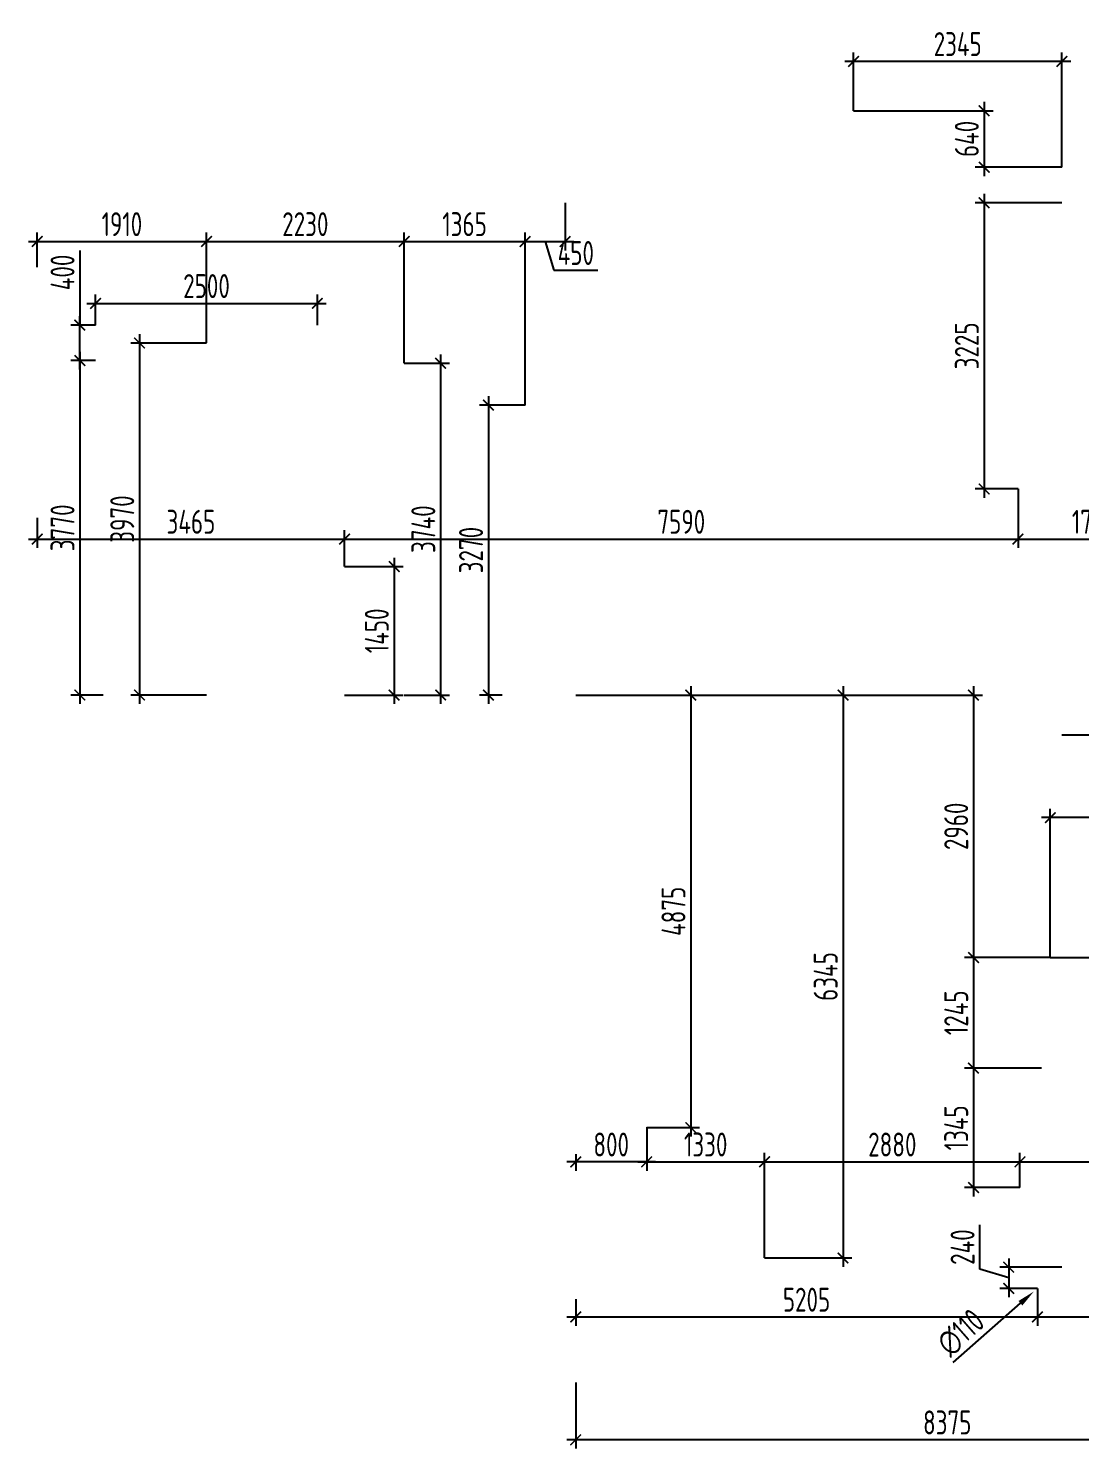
# Model space of a CAD drawing. Header units: millimetres. Extents: x -346952 to 536090, y 55086 to 131231.
# Drawn here: x -218084 to -206234, y 98356 to 114366 of the extents above; entities that cross this region are included whole.
import ezdxf

# ---------------------------------------------------------------- set-up
doc = ezdxf.new("R2010")
doc.units = ezdxf.units.MM
doc.layers.add('РАЗМЕРЫ КРОВЛИ ОВ', color=204, linetype='Continuous')
doc.layers.get('0').off()
doc.styles.add('ISOCPEUR', font='isocpeur.ttf', dxfattribs={"width": 0.7})
doc.dimstyles.new('R_100', dxfattribs={"dimtxt": 270, "dimasz": 120, "dimexe": 100, "dimexo": 0, "dimgap": 60, "dimtad": 1, "dimdec": 0, "dimrnd": 5, "dimzin": 0, "dimdsep": 46, "dimtxsty": 'ISOCPEUR', "dimblk": 'ARCHTICK', "dimcen": 0, "dimdle": 100, "dimclrd": 256, "dimclre": 256, "dimclrt": 256, "dimadec": 0, "dimazin": 0, "dimtfac": 2, "dimtdec": 0, "dimtofl": 0, "dimtmove": 1, "dimatfit": 3, "dimfxl": 1, "dimtvp": 3, "dimtolj": 1, "dimtzin": 0, "dimarcsym": 0})

# ---------------------------------------------------------------- blocks, each defined once
blk = doc.blocks.new('_ArchTick')
at = {"color": 0, "linetype": 'ByBlock', "const_width": 0.15}
blk.add_lwpolyline([(-0.5, -0.5), (0.5, 0.5)], dxfattribs=at)
blk = doc.blocks.new('*D3350')
at = {"layer": 'РАЗМЕРЫ КРОВЛИ ОВ', "lineweight": -2, "transparency": 16777216}
for p, q in [((-211114, 101979), (-211114, 101489)), ((-211914, 101675), (-211914, 101489)), ((-211014, 101589), (-212014, 101589))]:
    blk.add_line(p, q, dxfattribs=at)
at = {"layer": 'РАЗМЕРЫ КРОВЛИ ОВ', "lineweight": -2, "transparency": 16777216, "xscale": 120, "yscale": 120, "zscale": 120, "rotation": 180}
blk.add_blockref('_ArchTick', (-211914, 101589), dxfattribs=at)
at = {"layer": 'РАЗМЕРЫ КРОВЛИ ОВ', "lineweight": -2, "transparency": 16777216, "xscale": 120, "yscale": 120, "zscale": 120}
blk.add_blockref('_ArchTick', (-211114, 101589), dxfattribs=at)
at = {"layer": 'РАЗМЕРЫ КРОВЛИ ОВ', "transparency": 16777216, "insert": (-211514, 101784), "char_height": 270, "attachment_point": 5, "style": 'ISOCPEUR'}
blk.add_mtext('\\A1;800', dxfattribs=at)
blk = doc.blocks.new('*D3351')
at = {"layer": 'РАЗМЕРЫ КРОВЛИ ОВ', "lineweight": -2, "transparency": 16777216}
for p, q in [((-211114, 101979), (-211114, 101489)), ((-209785, 100505), (-209785, 101689)), ((-211214, 101589), (-209685, 101589))]:
    blk.add_line(p, q, dxfattribs=at)
at = {"layer": 'РАЗМЕРЫ КРОВЛИ ОВ', "lineweight": -2, "transparency": 16777216, "xscale": 120, "yscale": 120, "zscale": 120, "rotation": 180}
blk.add_blockref('_ArchTick', (-211114, 101589), dxfattribs=at)
at = {"layer": 'РАЗМЕРЫ КРОВЛИ ОВ', "lineweight": -2, "transparency": 16777216, "xscale": 120, "yscale": 120, "zscale": 120}
blk.add_blockref('_ArchTick', (-209785, 101589), dxfattribs=at)
at = {"layer": 'РАЗМЕРЫ КРОВЛИ ОВ', "transparency": 16777216, "insert": (-210449, 101784), "char_height": 270, "attachment_point": 5, "style": 'ISOCPEUR'}
blk.add_mtext('\\A1;1330', dxfattribs=at)
blk = doc.blocks.new('*D3352')
at = {"layer": 'РАЗМЕРЫ КРОВЛИ ОВ', "lineweight": -2, "transparency": 16777216}
for p, q in [((-209785, 100505), (-209785, 101689)), ((-206906, 101299), (-206906, 101689)), ((-209885, 101589), (-206806, 101589))]:
    blk.add_line(p, q, dxfattribs=at)
at = {"layer": 'РАЗМЕРЫ КРОВЛИ ОВ', "lineweight": -2, "transparency": 16777216, "xscale": 120, "yscale": 120, "zscale": 120, "rotation": 180}
blk.add_blockref('_ArchTick', (-209785, 101589), dxfattribs=at)
at = {"layer": 'РАЗМЕРЫ КРОВЛИ ОВ', "lineweight": -2, "transparency": 16777216, "xscale": 120, "yscale": 120, "zscale": 120}
blk.add_blockref('_ArchTick', (-206906, 101589), dxfattribs=at)
at = {"layer": 'РАЗМЕРЫ КРОВЛИ ОВ', "transparency": 16777216, "insert": (-208345, 101784), "char_height": 270, "attachment_point": 5, "style": 'ISOCPEUR'}
blk.add_mtext('\\A1;2880', dxfattribs=at)
blk = doc.blocks.new('*D3353')
at = {"layer": 'РАЗМЕРЫ КРОВЛИ ОВ', "lineweight": -2, "transparency": 16777216}
for p, q in [((-206906, 101299), (-206906, 101689)), ((-200434, 99600), (-200434, 101689)), ((-207006, 101589), (-200334, 101589))]:
    blk.add_line(p, q, dxfattribs=at)
at = {"layer": 'РАЗМЕРЫ КРОВЛИ ОВ', "lineweight": -2, "transparency": 16777216, "xscale": 120, "yscale": 120, "zscale": 120, "rotation": 180}
blk.add_blockref('_ArchTick', (-206906, 101589), dxfattribs=at)
at = {"layer": 'РАЗМЕРЫ КРОВЛИ ОВ', "lineweight": -2, "transparency": 16777216, "xscale": 120, "yscale": 120, "zscale": 120}
blk.add_blockref('_ArchTick', (-200434, 101589), dxfattribs=at)
at = {"layer": 'РАЗМЕРЫ КРОВЛИ ОВ', "transparency": 16777216, "insert": (-203670, 101784), "char_height": 270, "attachment_point": 5, "style": 'ISOCPEUR'}
blk.add_mtext('\\A1;6470', dxfattribs=at)
blk = doc.blocks.new('*D3355')
at = {"layer": 'РАЗМЕРЫ КРОВЛИ ОВ', "lineweight": -2, "transparency": 16777216}
for p, q in [((-211914, 99101), (-211914, 98356)), ((-203539, 98722), (-203539, 98356)), ((-203439, 98456), (-212014, 98456))]:
    blk.add_line(p, q, dxfattribs=at)
at = {"layer": 'РАЗМЕРЫ КРОВЛИ ОВ', "lineweight": -2, "transparency": 16777216, "xscale": 120, "yscale": 120, "zscale": 120, "rotation": 180}
blk.add_blockref('_ArchTick', (-211914, 98456), dxfattribs=at)
at = {"layer": 'РАЗМЕРЫ КРОВЛИ ОВ', "lineweight": -2, "transparency": 16777216, "xscale": 120, "yscale": 120, "zscale": 120}
blk.add_blockref('_ArchTick', (-203539, 98456), dxfattribs=at)
at = {"layer": 'РАЗМЕРЫ КРОВЛИ ОВ', "transparency": 16777216, "insert": (-207726, 98651), "char_height": 270, "attachment_point": 5, "style": 'ISOCPEUR'}
blk.add_mtext('\\A1;8375', dxfattribs=at)
blk = doc.blocks.new('*D3356')
at = {"layer": 'РАЗМЕРЫ КРОВЛИ ОВ', "lineweight": -2, "transparency": 16777216}
for p, q in [((-206709, 100163), (-206709, 99740)), ((-211914, 100040), (-211914, 99740)), ((-212014, 99840), (-206609, 99840))]:
    blk.add_line(p, q, dxfattribs=at)
at = {"layer": 'РАЗМЕРЫ КРОВЛИ ОВ', "lineweight": -2, "transparency": 16777216, "xscale": 120, "yscale": 120, "zscale": 120, "rotation": 180}
blk.add_blockref('_ArchTick', (-211914, 99840), dxfattribs=at)
at = {"layer": 'РАЗМЕРЫ КРОВЛИ ОВ', "lineweight": -2, "transparency": 16777216, "xscale": 120, "yscale": 120, "zscale": 120}
blk.add_blockref('_ArchTick', (-206709, 99840), dxfattribs=at)
at = {"layer": 'РАЗМЕРЫ КРОВЛИ ОВ', "transparency": 16777216, "insert": (-209312, 100035), "char_height": 270, "attachment_point": 5, "style": 'ISOCPEUR'}
blk.add_mtext('\\A1;5205', dxfattribs=at)
blk = doc.blocks.new('*D3357')
at = {"layer": 'РАЗМЕРЫ КРОВЛИ ОВ', "lineweight": -2, "transparency": 16777216}
for p, q in [((-200434, 100401), (-200434, 99740)), ((-206709, 100163), (-206709, 99740)), ((-206809, 99840), (-200334, 99840))]:
    blk.add_line(p, q, dxfattribs=at)
at = {"layer": 'РАЗМЕРЫ КРОВЛИ ОВ', "lineweight": -2, "transparency": 16777216, "xscale": 120, "yscale": 120, "zscale": 120, "rotation": 180}
blk.add_blockref('_ArchTick', (-206709, 99840), dxfattribs=at)
at = {"layer": 'РАЗМЕРЫ КРОВЛИ ОВ', "lineweight": -2, "transparency": 16777216, "xscale": 120, "yscale": 120, "zscale": 120}
blk.add_blockref('_ArchTick', (-200434, 99840), dxfattribs=at)
at = {"layer": 'РАЗМЕРЫ КРОВЛИ ОВ', "transparency": 16777216, "insert": (-203571, 100035), "char_height": 270, "attachment_point": 5, "style": 'ISOCPEUR'}
blk.add_mtext('\\A1;6275', dxfattribs=at)
blk = doc.blocks.new('*D3358')
at = {"layer": 'РАЗМЕРЫ КРОВЛИ ОВ', "lineweight": -2, "transparency": 16777216}
for p, q in [((-210617, 106951), (-210617, 101875)), ((-211914, 106851), (-210517, 106851)), ((-211114, 101975), (-210517, 101975))]:
    blk.add_line(p, q, dxfattribs=at)
at = {"layer": 'РАЗМЕРЫ КРОВЛИ ОВ', "lineweight": -2, "transparency": 16777216, "xscale": 120, "yscale": 120, "zscale": 120}
for p, rotation in [((-210617, 106851), 90), ((-210617, 101975), 270)]:
    blk.add_blockref('_ArchTick', p, dxfattribs=dict(at, rotation=rotation))
at = {"layer": 'РАЗМЕРЫ КРОВЛИ ОВ', "transparency": 16777216, "insert": (-210812, 104413), "char_height": 270, "attachment_point": 5, "rotation": 90, "style": 'ISOCPEUR'}
blk.add_mtext('\\A1;4875', dxfattribs=at)
blk = doc.blocks.new('*D3359')
at = {"layer": 'РАЗМЕРЫ КРОВЛИ ОВ', "lineweight": -2, "transparency": 16777216}
for p, q in [((-208901, 106951), (-208901, 100405)), ((-211914, 106851), (-208801, 106851)), ((-209785, 100505), (-208801, 100505))]:
    blk.add_line(p, q, dxfattribs=at)
at = {"layer": 'РАЗМЕРЫ КРОВЛИ ОВ', "lineweight": -2, "transparency": 16777216, "xscale": 120, "yscale": 120, "zscale": 120}
for p, rotation in [((-208901, 106851), 90), ((-208901, 100505), 270)]:
    blk.add_blockref('_ArchTick', p, dxfattribs=dict(at, rotation=rotation))
at = {"layer": 'РАЗМЕРЫ КРОВЛИ ОВ', "transparency": 16777216, "insert": (-209096, 103678), "char_height": 270, "attachment_point": 5, "rotation": 90, "style": 'ISOCPEUR'}
blk.add_mtext('\\A1;6345', dxfattribs=at)
blk = doc.blocks.new('*D3360')
at = {"layer": 'РАЗМЕРЫ КРОВЛИ ОВ', "lineweight": -2, "transparency": 16777216}
for p, q in [((-207430, 106951), (-207430, 103792)), ((-211914, 106851), (-207330, 106851)), ((-206564, 103892), (-207530, 103892))]:
    blk.add_line(p, q, dxfattribs=at)
at = {"layer": 'РАЗМЕРЫ КРОВЛИ ОВ', "lineweight": -2, "transparency": 16777216, "xscale": 120, "yscale": 120, "zscale": 120}
for p, rotation in [((-207430, 106851), 90), ((-207430, 103892), 270)]:
    blk.add_blockref('_ArchTick', p, dxfattribs=dict(at, rotation=rotation))
at = {"layer": 'РАЗМЕРЫ КРОВЛИ ОВ', "transparency": 16777216, "insert": (-207625, 105371), "char_height": 270, "attachment_point": 5, "rotation": 90, "style": 'ISOCPEUR'}
blk.add_mtext('\\A1;2960', dxfattribs=at)
blk = doc.blocks.new('*D3361')
at = {"layer": 'РАЗМЕРЫ КРОВЛИ ОВ', "lineweight": -2, "transparency": 16777216}
for p, q in [((-207430, 103992), (-207430, 102546)), ((-206564, 103892), (-207530, 103892)), ((-206665, 102646), (-207530, 102646))]:
    blk.add_line(p, q, dxfattribs=at)
at = {"layer": 'РАЗМЕРЫ КРОВЛИ ОВ', "lineweight": -2, "transparency": 16777216, "xscale": 120, "yscale": 120, "zscale": 120}
for p, rotation in [((-207430, 103892), 90), ((-207430, 102646), 270)]:
    blk.add_blockref('_ArchTick', p, dxfattribs=dict(at, rotation=rotation))
at = {"layer": 'РАЗМЕРЫ КРОВЛИ ОВ', "transparency": 16777216, "insert": (-207625, 103269), "char_height": 270, "attachment_point": 5, "rotation": 90, "style": 'ISOCPEUR'}
blk.add_mtext('\\A1;1245', dxfattribs=at)
blk = doc.blocks.new('*D3362')
at = {"layer": 'РАЗМЕРЫ КРОВЛИ ОВ', "lineweight": -2, "transparency": 16777216}
for p, q in [((-206665, 102646), (-207530, 102646)), ((-207430, 102746), (-207430, 101199)), ((-206906, 101299), (-207530, 101299))]:
    blk.add_line(p, q, dxfattribs=at)
at = {"layer": 'РАЗМЕРЫ КРОВЛИ ОВ', "lineweight": -2, "transparency": 16777216, "xscale": 120, "yscale": 120, "zscale": 120}
for p, rotation in [((-207430, 102646), 90), ((-207430, 101299), 270)]:
    blk.add_blockref('_ArchTick', p, dxfattribs=dict(at, rotation=rotation))
at = {"layer": 'РАЗМЕРЫ КРОВЛИ ОВ', "transparency": 16777216, "insert": (-207625, 101972), "char_height": 270, "attachment_point": 5, "rotation": 90, "style": 'ISOCPEUR'}
blk.add_mtext('\\A1;1345', dxfattribs=at)
blk = doc.blocks.new('*D3363')
at = {"layer": 'РАЗМЕРЫ КРОВЛИ ОВ', "lineweight": -2, "transparency": 16777216}
for p, q in [((-207358, 100379), (-207358, 100877)), ((-207033, 100282), (-207358, 100379)), ((-206434, 100401), (-207133, 100401)), ((-207033, 100501), (-207033, 100063)), ((-206709, 100163), (-207133, 100163))]:
    blk.add_line(p, q, dxfattribs=at)
at = {"layer": 'РАЗМЕРЫ КРОВЛИ ОВ', "lineweight": -2, "transparency": 16777216, "xscale": 120, "yscale": 120, "zscale": 120}
for p, rotation in [((-207033, 100401), 90), ((-207033, 100163), 270)]:
    blk.add_blockref('_ArchTick', p, dxfattribs=dict(at, rotation=rotation))
at = {"layer": 'РАЗМЕРЫ КРОВЛИ ОВ', "transparency": 16777216, "insert": (-207553, 100628), "char_height": 270, "attachment_point": 5, "rotation": 90, "style": 'ISOCPEUR'}
blk.add_mtext('\\A1;240', dxfattribs=at)
blk = doc.blocks.new('*D3366')
at = {"layer": 'РАЗМЕРЫ КРОВЛИ ОВ', "lineweight": -2, "transparency": 16777216}
for p, q in [((-206564, 103892), (-206564, 105569)), ((-202753, 103093), (-202753, 105569)), ((-202653, 105469), (-206664, 105469))]:
    blk.add_line(p, q, dxfattribs=at)
at = {"layer": 'РАЗМЕРЫ КРОВЛИ ОВ', "lineweight": -2, "transparency": 16777216, "xscale": 120, "yscale": 120, "zscale": 120, "rotation": 180}
blk.add_blockref('_ArchTick', (-206564, 105469), dxfattribs=at)
at = {"layer": 'РАЗМЕРЫ КРОВЛИ ОВ', "lineweight": -2, "transparency": 16777216, "xscale": 120, "yscale": 120, "zscale": 120}
blk.add_blockref('_ArchTick', (-202753, 105469), dxfattribs=at)
at = {"layer": 'РАЗМЕРЫ КРОВЛИ ОВ', "transparency": 16777216, "insert": (-204659, 105664), "char_height": 270, "attachment_point": 5, "style": 'ISOCPEUR'}
blk.add_mtext('\\A1;3810', dxfattribs=at)
blk = doc.blocks.new('*D3369')
at = {"layer": 'РАЗМЕРЫ КРОВЛИ ОВ', "lineweight": -2, "transparency": 16777216}
for p, q in [((-205660, 106501), (-205660, 103792)), ((-206434, 106401), (-205560, 106401)), ((-206564, 103892), (-205560, 103892))]:
    blk.add_line(p, q, dxfattribs=at)
at = {"layer": 'РАЗМЕРЫ КРОВЛИ ОВ', "lineweight": -2, "transparency": 16777216, "xscale": 120, "yscale": 120, "zscale": 120}
for p, rotation in [((-205660, 106401), 90), ((-205660, 103892), 270)]:
    blk.add_blockref('_ArchTick', p, dxfattribs=dict(at, rotation=rotation))
at = {"layer": 'РАЗМЕРЫ КРОВЛИ ОВ', "transparency": 16777216, "insert": (-205855, 105146), "char_height": 270, "attachment_point": 5, "rotation": 90, "style": 'ISOCPEUR'}
blk.add_mtext('\\A1;2510', dxfattribs=at)
blk = doc.blocks.new('*D3377')
at = {"layer": 'РАЗМЕРЫ КРОВЛИ ОВ', "lineweight": -2, "transparency": 16777216}
blk.add_line((-207660, 99328), (-206901, 99995), dxfattribs=at)
at = {"layer": 'РАЗМЕРЫ КРОВЛИ ОВ', "transparency": 16777216}
blk.add_solid([(-206923, 100020), (-206879, 99970), (-206750, 100127)], dxfattribs=at)
at = {"layer": 'РАЗМЕРЫ КРОВЛИ ОВ', "transparency": 16777216, "insert": (-207573, 99664), "char_height": 270, "attachment_point": 5, "rotation": 41.2687, "style": 'ISOCPEUR'}
blk.add_mtext('\\A1;∅110', dxfattribs=at)
blk = doc.blocks.new('*D3379')
at = {"layer": 'РАЗМЕРЫ КРОВЛИ ОВ', "lineweight": -2, "transparency": 16777216}
for p, q in [((-217984, 108849), (-217984, 108509)), ((-214519, 108299), (-214519, 108709)), ((-218084, 108609), (-214419, 108609))]:
    blk.add_line(p, q, dxfattribs=at)
at = {"layer": 'РАЗМЕРЫ КРОВЛИ ОВ', "lineweight": -2, "transparency": 16777216, "xscale": 120, "yscale": 120, "zscale": 120, "rotation": 180}
blk.add_blockref('_ArchTick', (-217984, 108609), dxfattribs=at)
at = {"layer": 'РАЗМЕРЫ КРОВЛИ ОВ', "lineweight": -2, "transparency": 16777216, "xscale": 120, "yscale": 120, "zscale": 120}
blk.add_blockref('_ArchTick', (-214519, 108609), dxfattribs=at)
at = {"layer": 'РАЗМЕРЫ КРОВЛИ ОВ', "transparency": 16777216, "insert": (-216252, 108804), "char_height": 270, "attachment_point": 5, "style": 'ISOCPEUR'}
blk.add_mtext('\\A1;3465', dxfattribs=at)
blk = doc.blocks.new('*D3380')
at = {"layer": 'РАЗМЕРЫ КРОВЛИ ОВ', "lineweight": -2, "transparency": 16777216}
for p, q in [((-206928, 109174), (-206928, 108509)), ((-214519, 108299), (-214519, 108709)), ((-214619, 108609), (-206828, 108609))]:
    blk.add_line(p, q, dxfattribs=at)
at = {"layer": 'РАЗМЕРЫ КРОВЛИ ОВ', "lineweight": -2, "transparency": 16777216, "xscale": 120, "yscale": 120, "zscale": 120, "rotation": 180}
blk.add_blockref('_ArchTick', (-214519, 108609), dxfattribs=at)
at = {"layer": 'РАЗМЕРЫ КРОВЛИ ОВ', "lineweight": -2, "transparency": 16777216, "xscale": 120, "yscale": 120, "zscale": 120}
blk.add_blockref('_ArchTick', (-206928, 108609), dxfattribs=at)
at = {"layer": 'РАЗМЕРЫ КРОВЛИ ОВ', "transparency": 16777216, "insert": (-210724, 108804), "char_height": 270, "attachment_point": 5, "style": 'ISOCPEUR'}
blk.add_mtext('\\A1;7590', dxfattribs=at)
blk = doc.blocks.new('*D3381')
at = {"layer": 'РАЗМЕРЫ КРОВЛИ ОВ', "lineweight": -2, "transparency": 16777216}
for p, q in [((-205228, 109460), (-205228, 108509)), ((-206928, 109174), (-206928, 108509)), ((-207028, 108609), (-205128, 108609))]:
    blk.add_line(p, q, dxfattribs=at)
at = {"layer": 'РАЗМЕРЫ КРОВЛИ ОВ', "lineweight": -2, "transparency": 16777216, "xscale": 120, "yscale": 120, "zscale": 120, "rotation": 180}
blk.add_blockref('_ArchTick', (-206928, 108609), dxfattribs=at)
at = {"layer": 'РАЗМЕРЫ КРОВЛИ ОВ', "lineweight": -2, "transparency": 16777216, "xscale": 120, "yscale": 120, "zscale": 120}
blk.add_blockref('_ArchTick', (-205228, 108609), dxfattribs=at)
at = {"layer": 'РАЗМЕРЫ КРОВЛИ ОВ', "transparency": 16777216, "insert": (-206078, 108804), "char_height": 270, "attachment_point": 5, "style": 'ISOCPEUR'}
blk.add_mtext('\\A1;1700', dxfattribs=at)
blk = doc.blocks.new('*D3383')
at = {"layer": 'РАЗМЕРЫ КРОВЛИ ОВ', "lineweight": -2, "transparency": 16777216}
for p, q in [((-213961, 108399), (-213961, 106751)), ((-214519, 108299), (-213861, 108299)), ((-214519, 106851), (-213861, 106851))]:
    blk.add_line(p, q, dxfattribs=at)
at = {"layer": 'РАЗМЕРЫ КРОВЛИ ОВ', "lineweight": -2, "transparency": 16777216, "xscale": 120, "yscale": 120, "zscale": 120}
for p, rotation in [((-213961, 108299), 90), ((-213961, 106851), 270)]:
    blk.add_blockref('_ArchTick', p, dxfattribs=dict(at, rotation=rotation))
at = {"layer": 'РАЗМЕРЫ КРОВЛИ ОВ', "transparency": 16777216, "insert": (-214156, 107575), "char_height": 270, "attachment_point": 5, "rotation": 90, "style": 'ISOCPEUR'}
blk.add_mtext('\\A1;1450', dxfattribs=at)
blk = doc.blocks.new('*D3384')
at = {"layer": 'РАЗМЕРЫ КРОВЛИ ОВ', "lineweight": -2, "transparency": 16777216}
for p, q in [((-212899, 110219), (-212899, 106751)), ((-212485, 110119), (-212999, 110119)), ((-212743, 106851), (-212999, 106851))]:
    blk.add_line(p, q, dxfattribs=at)
at = {"layer": 'РАЗМЕРЫ КРОВЛИ ОВ', "lineweight": -2, "transparency": 16777216, "xscale": 120, "yscale": 120, "zscale": 120}
for p, rotation in [((-212899, 110119), 90), ((-212899, 106851), 270)]:
    blk.add_blockref('_ArchTick', p, dxfattribs=dict(at, rotation=rotation))
at = {"layer": 'РАЗМЕРЫ КРОВЛИ ОВ', "transparency": 16777216, "insert": (-213094, 108485), "char_height": 270, "attachment_point": 5, "rotation": 90, "style": 'ISOCPEUR'}
blk.add_mtext('\\A1;3270', dxfattribs=at)
blk = doc.blocks.new('*D3385')
at = {"layer": 'РАЗМЕРЫ КРОВЛИ ОВ', "lineweight": -2, "transparency": 16777216}
for p, q in [((-218084, 111964), (-215976, 111964)), ((-217984, 111676), (-217984, 112064)), ((-216076, 110821), (-216076, 112064))]:
    blk.add_line(p, q, dxfattribs=at)
at = {"layer": 'РАЗМЕРЫ КРОВЛИ ОВ', "lineweight": -2, "transparency": 16777216, "xscale": 120, "yscale": 120, "zscale": 120, "rotation": 180}
blk.add_blockref('_ArchTick', (-217984, 111964), dxfattribs=at)
at = {"layer": 'РАЗМЕРЫ КРОВЛИ ОВ', "lineweight": -2, "transparency": 16777216, "xscale": 120, "yscale": 120, "zscale": 120}
blk.add_blockref('_ArchTick', (-216076, 111964), dxfattribs=at)
at = {"layer": 'РАЗМЕРЫ КРОВЛИ ОВ', "transparency": 16777216, "insert": (-217030, 112159), "char_height": 270, "attachment_point": 5, "style": 'ISOCPEUR'}
blk.add_mtext('\\A1;1910', dxfattribs=at)
blk = doc.blocks.new('*D3386')
at = {"layer": 'РАЗМЕРЫ КРОВЛИ ОВ', "lineweight": -2, "transparency": 16777216}
for p, q in [((-216176, 111964), (-213748, 111964)), ((-216076, 110821), (-216076, 112064)), ((-213848, 110591), (-213848, 112064))]:
    blk.add_line(p, q, dxfattribs=at)
at = {"layer": 'РАЗМЕРЫ КРОВЛИ ОВ', "lineweight": -2, "transparency": 16777216, "xscale": 120, "yscale": 120, "zscale": 120, "rotation": 180}
blk.add_blockref('_ArchTick', (-216076, 111964), dxfattribs=at)
at = {"layer": 'РАЗМЕРЫ КРОВЛИ ОВ', "lineweight": -2, "transparency": 16777216, "xscale": 120, "yscale": 120, "zscale": 120}
blk.add_blockref('_ArchTick', (-213848, 111964), dxfattribs=at)
at = {"layer": 'РАЗМЕРЫ КРОВЛИ ОВ', "transparency": 16777216, "insert": (-214962, 112159), "char_height": 270, "attachment_point": 5, "style": 'ISOCPEUR'}
blk.add_mtext('\\A1;2230', dxfattribs=at)
blk = doc.blocks.new('*D3387')
at = {"layer": 'РАЗМЕРЫ КРОВЛИ ОВ', "lineweight": -2, "transparency": 16777216}
for p, q in [((-213948, 111964), (-212385, 111964)), ((-213848, 110591), (-213848, 112064)), ((-212485, 110119), (-212485, 112064))]:
    blk.add_line(p, q, dxfattribs=at)
at = {"layer": 'РАЗМЕРЫ КРОВЛИ ОВ', "lineweight": -2, "transparency": 16777216, "xscale": 120, "yscale": 120, "zscale": 120, "rotation": 180}
blk.add_blockref('_ArchTick', (-213848, 111964), dxfattribs=at)
at = {"layer": 'РАЗМЕРЫ КРОВЛИ ОВ', "lineweight": -2, "transparency": 16777216, "xscale": 120, "yscale": 120, "zscale": 120}
blk.add_blockref('_ArchTick', (-212485, 111964), dxfattribs=at)
at = {"layer": 'РАЗМЕРЫ КРОВЛИ ОВ', "transparency": 16777216, "insert": (-213167, 112159), "char_height": 270, "attachment_point": 5, "style": 'ISOCPEUR'}
blk.add_mtext('\\A1;1365', dxfattribs=at)
blk = doc.blocks.new('*D3388')
at = {"layer": 'РАЗМЕРЫ КРОВЛИ ОВ', "lineweight": -2, "transparency": 16777216}
for p, q in [((-212034, 112401), (-212034, 111864)), ((-212585, 111964), (-211934, 111964)), ((-212485, 110119), (-212485, 112064)), ((-212259, 111964), (-212162, 111639)), ((-212162, 111639), (-211664, 111639))]:
    blk.add_line(p, q, dxfattribs=at)
at = {"layer": 'РАЗМЕРЫ КРОВЛИ ОВ', "lineweight": -2, "transparency": 16777216, "xscale": 120, "yscale": 120, "zscale": 120, "rotation": 180}
blk.add_blockref('_ArchTick', (-212485, 111964), dxfattribs=at)
at = {"layer": 'РАЗМЕРЫ КРОВЛИ ОВ', "lineweight": -2, "transparency": 16777216, "xscale": 120, "yscale": 120, "zscale": 120}
blk.add_blockref('_ArchTick', (-212034, 111964), dxfattribs=at)
at = {"layer": 'РАЗМЕРЫ КРОВЛИ ОВ', "transparency": 16777216, "insert": (-211913, 111834), "char_height": 270, "attachment_point": 5, "style": 'ISOCPEUR'}
blk.add_mtext('\\A1;450', dxfattribs=at)
blk = doc.blocks.new('*D3389')
at = {"layer": 'РАЗМЕРЫ КРОВЛИ ОВ', "lineweight": -2, "transparency": 16777216}
for p, q in [((-216076, 110819), (-216931, 110819)), ((-216831, 110919), (-216831, 106751)), ((-216076, 106851), (-216931, 106851))]:
    blk.add_line(p, q, dxfattribs=at)
at = {"layer": 'РАЗМЕРЫ КРОВЛИ ОВ', "lineweight": -2, "transparency": 16777216, "xscale": 120, "yscale": 120, "zscale": 120}
for p, rotation in [((-216831, 110819), 90), ((-216831, 106851), 270)]:
    blk.add_blockref('_ArchTick', p, dxfattribs=dict(at, rotation=rotation))
at = {"layer": 'РАЗМЕРЫ КРОВЛИ ОВ', "transparency": 16777216, "insert": (-217026, 108835), "char_height": 270, "attachment_point": 5, "rotation": 90, "style": 'ISOCPEUR'}
blk.add_mtext('\\A1;3970', dxfattribs=at)
blk = doc.blocks.new('*D3390')
at = {"layer": 'РАЗМЕРЫ КРОВЛИ ОВ', "lineweight": -2, "transparency": 16777216}
for p, q in [((-213437, 110691), (-213437, 106751)), ((-213848, 110591), (-213337, 110591)), ((-213848, 106851), (-213337, 106851))]:
    blk.add_line(p, q, dxfattribs=at)
at = {"layer": 'РАЗМЕРЫ КРОВЛИ ОВ', "lineweight": -2, "transparency": 16777216, "xscale": 120, "yscale": 120, "zscale": 120}
for p, rotation in [((-213437, 110591), 90), ((-213437, 106851), 270)]:
    blk.add_blockref('_ArchTick', p, dxfattribs=dict(at, rotation=rotation))
at = {"layer": 'РАЗМЕРЫ КРОВЛИ ОВ', "transparency": 16777216, "insert": (-213632, 108721), "char_height": 270, "attachment_point": 5, "rotation": 90, "style": 'ISOCPEUR'}
blk.add_mtext('\\A1;3740', dxfattribs=at)
blk = doc.blocks.new('*D3391')
at = {"layer": 'РАЗМЕРЫ КРОВЛИ ОВ', "lineweight": -2, "transparency": 16777216}
for p, q in [((-217426, 111266), (-214726, 111266)), ((-217326, 111021), (-217326, 111366)), ((-214826, 111021), (-214826, 111366))]:
    blk.add_line(p, q, dxfattribs=at)
at = {"layer": 'РАЗМЕРЫ КРОВЛИ ОВ', "lineweight": -2, "transparency": 16777216, "xscale": 120, "yscale": 120, "zscale": 120, "rotation": 180}
blk.add_blockref('_ArchTick', (-217326, 111266), dxfattribs=at)
at = {"layer": 'РАЗМЕРЫ КРОВЛИ ОВ', "lineweight": -2, "transparency": 16777216, "xscale": 120, "yscale": 120, "zscale": 120}
blk.add_blockref('_ArchTick', (-214826, 111266), dxfattribs=at)
at = {"layer": 'РАЗМЕРЫ КРОВЛИ ОВ', "transparency": 16777216, "insert": (-216076, 111461), "char_height": 270, "attachment_point": 5, "style": 'ISOCPEUR'}
blk.add_mtext('\\A1;2500', dxfattribs=at)
blk = doc.blocks.new('*D3392')
at = {"layer": 'РАЗМЕРЫ КРОВЛИ ОВ', "lineweight": -2, "transparency": 16777216}
for p, q in [((-217504, 110721), (-217504, 106751)), ((-217326, 110621), (-217604, 110621)), ((-217240, 106851), (-217604, 106851))]:
    blk.add_line(p, q, dxfattribs=at)
at = {"layer": 'РАЗМЕРЫ КРОВЛИ ОВ', "lineweight": -2, "transparency": 16777216, "xscale": 120, "yscale": 120, "zscale": 120}
for p, rotation in [((-217504, 110621), 90), ((-217504, 106851), 270)]:
    blk.add_blockref('_ArchTick', p, dxfattribs=dict(at, rotation=rotation))
at = {"layer": 'РАЗМЕРЫ КРОВЛИ ОВ', "transparency": 16777216, "insert": (-217699, 108736), "char_height": 270, "attachment_point": 5, "rotation": 90, "style": 'ISOCPEUR'}
blk.add_mtext('\\A1;3770', dxfattribs=at)
blk = doc.blocks.new('*D3393')
at = {"layer": 'РАЗМЕРЫ КРОВЛИ ОВ', "lineweight": -2, "transparency": 16777216}
for p, q in [((-217504, 111864), (-217504, 111021)), ((-217504, 110521), (-217504, 111121)), ((-217326, 111021), (-217604, 111021)), ((-217326, 110621), (-217604, 110621))]:
    blk.add_line(p, q, dxfattribs=at)
at = {"layer": 'РАЗМЕРЫ КРОВЛИ ОВ', "lineweight": -2, "transparency": 16777216, "xscale": 120, "yscale": 120, "zscale": 120}
for p, rotation in [((-217504, 111021), 90), ((-217504, 110621), 270)]:
    blk.add_blockref('_ArchTick', p, dxfattribs=dict(at, rotation=rotation))
at = {"layer": 'РАЗМЕРЫ КРОВЛИ ОВ', "transparency": 16777216, "insert": (-217699, 111615), "char_height": 270, "attachment_point": 5, "rotation": 90, "style": 'ISOCPEUR'}
blk.add_mtext('\\A1;400', dxfattribs=at)
blk = doc.blocks.new('*D3394')
at = {"layer": 'РАЗМЕРЫ КРОВЛИ ОВ', "lineweight": -2, "transparency": 16777216}
for p, q in [((-206434, 112401), (-207410, 112401)), ((-207310, 112501), (-207310, 109074)), ((-206928, 109174), (-207410, 109174))]:
    blk.add_line(p, q, dxfattribs=at)
at = {"layer": 'РАЗМЕРЫ КРОВЛИ ОВ', "lineweight": -2, "transparency": 16777216, "xscale": 120, "yscale": 120, "zscale": 120}
for p, rotation in [((-207310, 112401), 90), ((-207310, 109174), 270)]:
    blk.add_blockref('_ArchTick', p, dxfattribs=dict(at, rotation=rotation))
at = {"layer": 'РАЗМЕРЫ КРОВЛИ ОВ', "transparency": 16777216, "insert": (-207505, 110787), "char_height": 270, "attachment_point": 5, "rotation": 90, "style": 'ISOCPEUR'}
blk.add_mtext('\\A1;3225', dxfattribs=at)
blk = doc.blocks.new('*D3440')
at = {"layer": 'РАЗМЕРЫ КРОВЛИ ОВ', "lineweight": -2, "transparency": 16777216}
for p, q in [((-206334, 113994), (-208881, 113994)), ((-208781, 113438), (-208781, 114094)), ((-206434, 112801), (-206434, 114094))]:
    blk.add_line(p, q, dxfattribs=at)
at = {"layer": 'РАЗМЕРЫ КРОВЛИ ОВ', "lineweight": -2, "transparency": 16777216, "xscale": 120, "yscale": 120, "zscale": 120, "rotation": 180}
blk.add_blockref('_ArchTick', (-208781, 113994), dxfattribs=at)
at = {"layer": 'РАЗМЕРЫ КРОВЛИ ОВ', "lineweight": -2, "transparency": 16777216, "xscale": 120, "yscale": 120, "zscale": 120}
blk.add_blockref('_ArchTick', (-206434, 113994), dxfattribs=at)
at = {"layer": 'РАЗМЕРЫ КРОВЛИ ОВ', "transparency": 16777216, "insert": (-207608, 114189), "char_height": 270, "attachment_point": 5, "style": 'ISOCPEUR'}
blk.add_mtext('\\A1;2345', dxfattribs=at)
blk = doc.blocks.new('*D3441')
at = {"layer": 'РАЗМЕРЫ КРОВЛИ ОВ', "lineweight": -2, "transparency": 16777216}
for p, q in [((-207310, 113538), (-207310, 112701)), ((-208781, 113438), (-207210, 113438)), ((-206434, 112801), (-207410, 112801))]:
    blk.add_line(p, q, dxfattribs=at)
at = {"layer": 'РАЗМЕРЫ КРОВЛИ ОВ', "lineweight": -2, "transparency": 16777216, "xscale": 120, "yscale": 120, "zscale": 120}
for p, rotation in [((-207310, 113438), 90), ((-207310, 112801), 270)]:
    blk.add_blockref('_ArchTick', p, dxfattribs=dict(at, rotation=rotation))
at = {"layer": 'РАЗМЕРЫ КРОВЛИ ОВ', "transparency": 16777216, "insert": (-207505, 113120), "char_height": 270, "attachment_point": 5, "rotation": 90, "style": 'ISOCPEUR'}
blk.add_mtext('\\A1;640', dxfattribs=at)

msp = doc.modelspace()

# ---------------------------------------------------------------- dimensions: what is measured, and where the dimension line sits
at = {"layer": 'РАЗМЕРЫ КРОВЛИ ОВ'}
for base, p1, p2, picture, middle in [((-208781.4048, 113993.625), (-206433.9151, 112800.6825), (-208781.4048, 113438.3331), '*D3440', (-207607.66, 114188.625)), ((-212033.9, 111963.8), (-212484.7, 110119), (-212033.9, 112400.7), '*D3388', (-212101.8, 111833.8)), ((-216076.2, 111963.8), (-217983.9, 111675.7), (-216076.2, 110820.6), '*D3385', (-217030, 112158.8)), ((-213848.3, 111963.8), (-216076.2, 110820.6), (-213848.3, 110590.9), '*D3386', (-214962.2, 112158.8)), ((-212484.7, 111963.8), (-213848.3, 110590.9), (-212484.7, 110119), '*D3387', (-213166.5, 112158.8)), ((-214826.2, 111266.5), (-217326.2, 111020.6), (-214826.2, 111020.6), '*D3391', (-216076.2, 111461.5)), ((-205227.5, 108609.4), (-206928.3, 109173.5), (-205227.5, 109460.5), '*D3381', (-206077.9, 108804.4)), ((-206928.3, 108609.4), (-214519.1, 108298.7), (-206928.3, 109173.5), '*D3380', (-210723.7, 108804.4)), ((-214519.1, 108609.4), (-217983.9, 108849.4), (-214519.1, 108298.7), '*D3379', (-216251.5, 108804.4)), ((-206564, 105468.5), (-202753.3, 103092.8), (-206564, 103891.9), '*D3366', (-204658.7, 105663.5)), ((-211914, 101588.9), (-211113.6, 101979.2), (-211914, 101675.4), '*D3350', (-211513.8, 101783.9)), ((-209785.2, 101588.9), (-211113.6, 101979.2), (-209785.2, 100505), '*D3351', (-210449.4, 101783.9)), ((-206905.6, 101588.9), (-209785.2, 100505), (-206905.6, 101298.9), '*D3352', (-208345.4, 101783.9)), ((-200433.9, 101588.9), (-206905.6, 101298.9), (-200433.9, 99600.3), '*D3353', (-203669.8, 101783.9)), ((-200433.9, 99840.2), (-206709, 100163), (-200433.9, 100400.7), '*D3357', (-203571.4, 100035.2)), ((-206709, 99840.2), (-211914, 100040.3), (-206709, 100163), '*D3356', (-209311.5, 100035.2)), ((-211914, 98456.4), (-203538.8, 98721.6), (-211914, 99100.7), '*D3355', (-207726.4, 98651.4))]:
    dim = msp.add_linear_dim(base=base, p1=p1, p2=p2, dimstyle='R_100', override={"dimpost": '\\X'}, dxfattribs=at)
    dim.commit()
    dim.dimension.update_dxf_attribs({"geometry": picture, "text_midpoint": middle})
for base, p1, p2, picture, middle in [((-207309.7, 112800.7), (-208781.4, 113438.3), (-206433.9, 112800.7), '*D3441', (-207504.7, 113119.5)), ((-207309.7, 109173.5), (-206433.9, 112400.7), (-206928.3, 109173.5), '*D3394', (-207504.7, 110787.1)), ((-216831.1, 106850.7), (-216076.2, 110818.5), (-216076.2, 106850.7), '*D3389', (-217026.1, 108834.6)), ((-217503.7, 106850.7), (-217326.2, 110620.6), (-217240.3, 106850.7), '*D3392', (-217698.7, 108735.6)), ((-213436.6, 106850.7), (-213848.3, 110590.9), (-213848.3, 106850.7), '*D3390', (-213631.6, 108720.8)), ((-212898.7, 106850.7), (-212484.7, 110119), (-212743, 106850.7), '*D3384', (-213093.7, 108484.9)), ((-213961.3, 106850.7), (-214519.1, 108298.7), (-214519.1, 106850.7), '*D3383', (-214156.3, 107574.7)), ((-210616.9, 101974.7), (-211914, 106850.7), (-211113.6, 101974.7), '*D3358', (-210811.9, 104412.7)), ((-208901.5, 100505), (-211914, 106850.7), (-209785.2, 100505), '*D3359', (-209096.5, 103677.8)), ((-207430.4, 103891.9), (-211914, 106850.7), (-206564, 103891.9), '*D3360', (-207625.4, 105371.3)), ((-205659.9, 103891.9), (-206433.9, 106400.7), (-206564, 103891.9), '*D3369', (-205854.9, 105146.3)), ((-207430.4, 102645.6), (-206564, 103891.9), (-206665.4, 102645.6), '*D3361', (-207625.4, 103268.7)), ((-207430.4, 101298.9), (-206665.4, 102645.6), (-206905.6, 101298.9), '*D3362', (-207625.4, 101972.3)), ((-207033.5, 100163), (-206433.9, 100400.7), (-206709, 100163), '*D3363', (-207553.5, 100439.3))]:
    dim = msp.add_linear_dim(base=base, p1=p1, p2=p2, angle=90, dimstyle='R_100', override={"dimpost": '\\X'}, dxfattribs=at)
    dim.commit()
    dim.dimension.update_dxf_attribs({"geometry": picture, "text_midpoint": middle})
dim = msp.add_linear_dim(base=(-217503.7, 111020.6), p1=(-217326.2, 110620.6), p2=(-217326.2, 111020.6), angle=90, dimstyle='R_100', override={"dimpost": '\\X'}, dxfattribs=at)
dim.commit()
dim.dimension.update_dxf_attribs({"geometry": '*D3393', "text_midpoint": (-217407.7, 111614.7), "dimtype": 160})
dim = msp.add_diameter_dim_2p(p1=(-206667.6, 100199.2), p2=(-206750.3, 100126.7), dimstyle='R_100', override={"dimasz": 200, "dimpost": '\\X', "dimblk1": 'ArchTick', "dimsah": 1}, dxfattribs=at)
dim.commit()
dim.dimension.update_dxf_attribs({"geometry": '*D3377', "text_midpoint": (-207444.5, 99517.5), "dimtype": 163})

doc.saveas('drawing.dxf')
